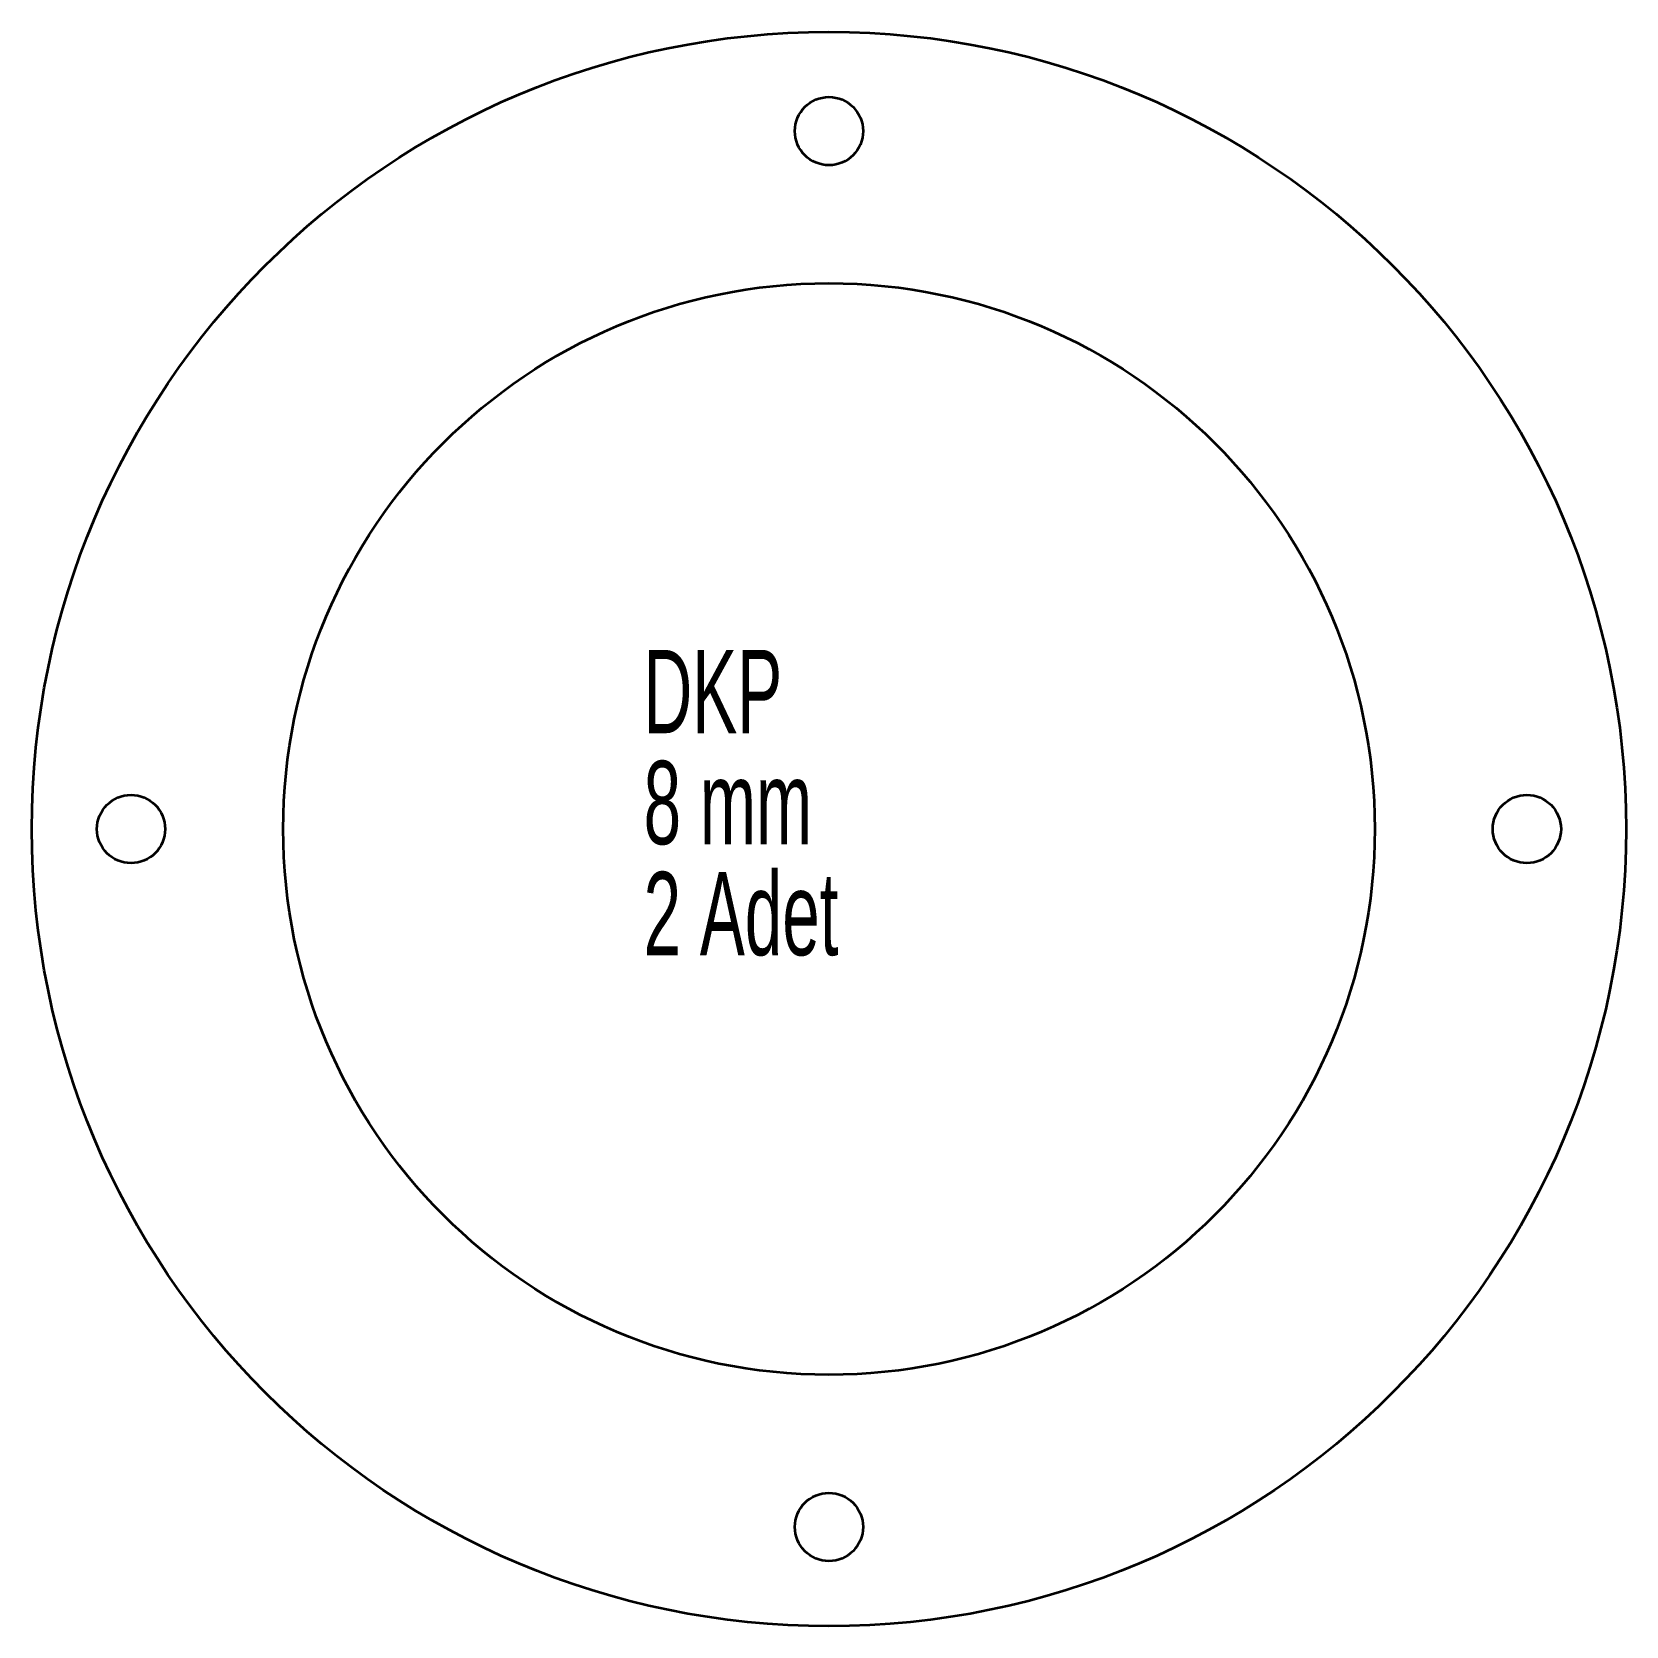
# Model space of a CAD drawing. Header units: millimetres. Extents: x 43 to 195, y 35 to 187.
import ezdxf

# ---------------------------------------------------------------- set-up
doc = ezdxf.new("R2010")
doc.units = ezdxf.units.MM
doc.styles.add('SLDTEXTSTYLE0', font='TXT', dxfattribs={"width": 0.605})

# ---------------------------------------------------------------- blocks, each defined once
blk = doc.blocks.new('SW_NOTE_0')
at = {"color": 0, "linetype": 'Continuous', "lineweight": 0, "char_height": 7.938, "attachment_point": 1, "style": 'SLDTEXTSTYLE0'}
for s, insert in [('DKP', (0, 10.23)), ('8 mm', (0, -0.35)), ('2 Adet', (0, -10.93))]:
    blk.add_mtext(s, dxfattribs=dict(at, insert=insert))

msp = doc.modelspace()

# ---------------------------------------------------------------- linework, layer by layer
at = {"color": 7, "linetype": 'Continuous', "lineweight": 35}
for centre, radius in [((119.14, 111.38), 75.95), ((119.14, 177.88), 3.25), ((119.14, 111.38), 52), ((52.64, 111.38), 3.25), ((185.64, 111.38), 3.25), ((119.14, 44.88), 3.25)]:
    msp.add_circle(centre, radius, dxfattribs=at)

# ---------------------------------------------------------------- block references
at = {"color": 7, "linetype": 'Continuous', "lineweight": 0}
msp.add_blockref('SW_NOTE_0', (101.48, 118.22), dxfattribs=at)

doc.saveas('drawing.dxf')
